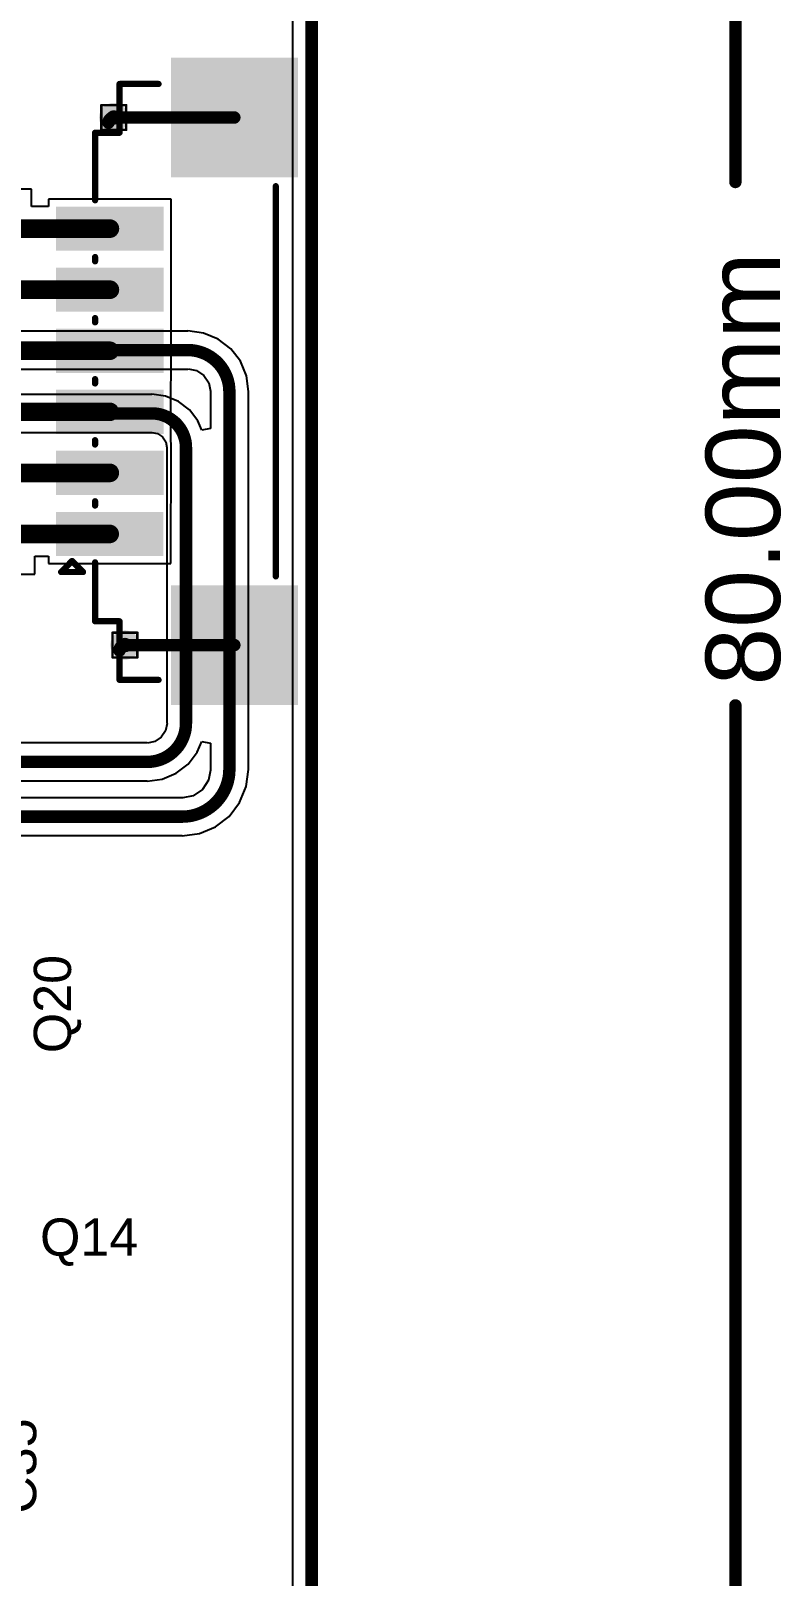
# Model space of a CAD drawing. Header units: inches. Extents: x -40 to 219, y 2 to 133.
# Drawn here: x 83.64 to 99.01, y 18.79 to 50.43 of the extents above; entities that cross this region are included whole.
import ezdxf

# ---------------------------------------------------------------- set-up
doc = ezdxf.new("R2010")
doc.units = ezdxf.units.IN
for name, color, linetype in [('Board Outline', 216, 'Continuous'), ('Bottom Layer', 5, 'Continuous'), ('Dimensions', 6, 'Continuous'), ('Drill Drawing', 1, 'Continuous'), ('Top Layer', 1, 'Continuous'), ('Top Overlay', 2, 'Continuous'), ('Top Paste', 8, 'Continuous'), ('Top Solder', 216, 'Continuous'), ('Via Holes', 16, 'Continuous')]:
    doc.layers.add(name, color=color, linetype=linetype)
doc.styles.add('Arial', font='', dxfattribs={"height": 0.2})
doc.styles.get('Arial').set_extended_font_data('Arial')

# ---------------------------------------------------------------- blocks, each defined once
blk = doc.blocks.new('HC_1_25_6PLT_156')
at = {"layer": 'Top Layer'}
for points in [[(-2.775, 0.277), (-3.475, 0.277), (-3.475, 2.277), (-2.775, 2.277)], [(-1.525, 0.275), (-2.225, 0.275), (-2.225, 2.275), (-1.525, 2.275)], [(-0.275, 0.275), (-0.975, 0.275), (-0.975, 2.275), (-0.275, 2.275)], [(0.975, 0.275), (0.275, 0.275), (0.275, 2.275), (0.975, 2.275)], [(2.225, 0.273), (1.525, 0.273), (1.525, 2.273), (2.225, 2.273)], [(3.475, 0.273), (2.775, 0.273), (2.775, 2.273), (3.475, 2.273)], [(-6.575, -0.027), (-4.225, -0.027), (-4.225, -2.527), (-6.575, -2.527)], [(4.225, -0.027), (6.575, -0.027), (6.575, -2.527), (4.225, -2.527)]]:
    blk.add_hatch(color=1, dxfattribs=at).paths.add_polyline_path(points)
at = {"layer": 'Top Paste'}
for points in [[(-2.775, 0.277), (-3.475, 0.277), (-3.475, 2.277), (-2.775, 2.277)], [(-1.525, 0.275), (-2.225, 0.275), (-2.225, 2.275), (-1.525, 2.275)], [(-0.275, 0.275), (-0.975, 0.275), (-0.975, 2.275), (-0.275, 2.275)], [(0.975, 0.275), (0.275, 0.275), (0.275, 2.275), (0.975, 2.275)], [(2.225, 0.273), (1.525, 0.273), (1.525, 2.273), (2.225, 2.273)], [(3.475, 0.273), (2.775, 0.273), (2.775, 2.273), (3.475, 2.273)], [(-6.575, -0.027), (-4.225, -0.027), (-4.225, -2.527), (-6.575, -2.527)], [(4.225, -0.027), (6.575, -0.027), (6.575, -2.527), (4.225, -2.527)]]:
    blk.add_hatch(color=8, dxfattribs=at).paths.add_polyline_path(points)
at = {"layer": 'Top Solder'}
for points in [[(-2.674, 0.175), (-3.577, 0.175), (-3.577, 2.378), (-2.674, 2.378)], [(-1.423, 0.173), (-2.327, 0.173), (-2.327, 2.376), (-1.423, 2.376)], [(-0.173, 0.174), (-1.077, 0.174), (-1.077, 2.377), (-0.173, 2.377)], [(1.077, 0.173), (0.173, 0.173), (0.173, 2.376), (1.077, 2.376)], [(2.327, 0.171), (1.423, 0.171), (1.423, 2.374), (2.327, 2.374)], [(3.577, 0.171), (2.673, 0.171), (2.673, 2.374), (3.577, 2.374)], [(-6.625, 0.023), (-4.175, 0.023), (-4.175, -2.577), (-6.625, -2.577)], [(4.175, 0.023), (6.625, 0.023), (6.625, -2.577), (4.175, -2.577)]]:
    blk.add_hatch(color=216, dxfattribs=at).paths.add_polyline_path(points)
at = {"layer": 'Top Overlay', "const_width": 0.127}
for points in [[(-3.905, 2.272), (-3.679, 2.047)], [(-3.905, 2.272), (-3.905, 1.821)], [(-3.679, 2.047), (-3.905, 1.821)], [(-4.912, 1.575), (-3.706, 1.575)], [(-4.912, 1.575), (-4.912, 1.075)], [(-2.544, 1.575), (-2.456, 1.575)], [(-1.294, 1.575), (-1.206, 1.575)], [(0.044, 1.575), (-0.044, 1.575)], [(1.206, 1.575), (1.294, 1.575)], [(2.544, 1.575), (2.456, 1.575)], [(3.706, 1.575), (5.088, 1.575)], [(5.088, 1.575), (5.088, 1.075)], [(-4.912, 1.075), (-6.112, 1.075)], [(-6.112, 1.075), (-6.112, 0.275)], [(5.088, 1.075), (6.088, 1.075)], [(6.088, 1.075), (6.088, 0.275)], [(-3.994, -2.125), (3.994, -2.125)]]:
    blk.add_lwpolyline(points, dxfattribs=at)
at = {"layer": 'Top Overlay', "const_width": 0.0635}
for points in [[(-3.936, 2.272, 1), (-3.873, 2.272, 1)], [(-3.936, 2.272, 1), (-3.873, 2.272, 1)], [(-3.711, 2.047, 1), (-3.647, 2.047, 1)], [(-3.711, 2.047, 1), (-3.647, 2.047, 1)], [(-4.944, 1.575, 1), (-4.881, 1.575, 1)], [(-4.944, 1.575, 1), (-4.881, 1.575, 1)], [(-3.936, 1.821, 1), (-3.873, 1.821, 1)], [(-3.936, 1.821, 1), (-3.873, 1.821, 1)], [(-3.738, 1.575, 1), (-3.674, 1.575, 1)], [(-2.576, 1.575, 1), (-2.512, 1.575, 1)], [(-2.488, 1.575, 1), (-2.424, 1.575, 1)], [(-1.326, 1.575, 1), (-1.262, 1.575, 1)], [(-1.238, 1.575, 1), (-1.174, 1.575, 1)], [(-0.076, 1.575, 1), (-0.012, 1.575, 1)], [(0.012, 1.575, 1), (0.076, 1.575, 1)], [(1.174, 1.575, 1), (1.238, 1.575, 1)], [(1.262, 1.575, 1), (1.326, 1.575, 1)], [(2.424, 1.575, 1), (2.488, 1.575, 1)], [(2.512, 1.575, 1), (2.576, 1.575, 1)], [(3.674, 1.575, 1), (3.738, 1.575, 1)], [(5.056, 1.575, 1), (5.119, 1.575, 1)], [(5.056, 1.575, 1), (5.119, 1.575, 1)], [(-6.144, 1.075, 1), (-6.081, 1.075, 1)], [(-6.144, 1.075, 1), (-6.081, 1.075, 1)], [(-4.944, 1.075, 1), (-4.881, 1.075, 1)], [(-4.944, 1.075, 1), (-4.881, 1.075, 1)], [(5.056, 1.075, 1), (5.119, 1.075, 1)], [(5.056, 1.075, 1), (5.119, 1.075, 1)], [(6.056, 1.075, 1), (6.119, 1.075, 1)], [(6.056, 1.075, 1), (6.119, 1.075, 1)], [(-6.144, 0.275, 1), (-6.081, 0.275, 1)], [(6.056, 0.275, 1), (6.119, 0.275, 1)], [(-4.026, -2.125, 1), (-3.962, -2.125, 1)], [(3.962, -2.125, 1), (4.026, -2.125, 1)]]:
    blk.add_lwpolyline(points, format="xyb", close=True, dxfattribs=at)

msp = doc.modelspace()

# ---------------------------------------------------------------- hatches: boundary and pattern name
at = {"layer": 'Bottom Layer'}
h = msp.add_hatch(color=5, dxfattribs=at)
edge = h.paths.add_edge_path()
edge.add_arc((85.341, 48.653), 0.3, 0, 360)
h = msp.add_hatch(color=5, dxfattribs=at)
edge = h.paths.add_edge_path()
edge.add_arc((85.571, 37.853), 0.3, 0, 360)
at = {"layer": 'Top Layer'}
h = msp.add_hatch(color=1, dxfattribs=at)
edge = h.paths.add_edge_path()
edge.add_arc((85.341, 48.653), 0.3, 0, 360)
h = msp.add_hatch(color=1, dxfattribs=at)
edge = h.paths.add_edge_path()
edge.add_arc((85.571, 37.853), 0.3, 0, 360)
at = {"layer": 'Via Holes'}
h = msp.add_hatch(color=7, dxfattribs=at)
edge = h.paths.add_edge_path()
edge.add_arc((85.341, 48.653), 0.15, 0, 360)
h = msp.add_hatch(color=7, dxfattribs=at)
edge = h.paths.add_edge_path()
edge.add_arc((85.571, 37.853), 0.15, 0, 360)

# ---------------------------------------------------------------- linework, layer by layer
at = {"layer": 'Board Outline', "const_width": 0.254}
msp.add_lwpolyline([(89.393, 6.382), (89.393, 78.382)], dxfattribs=at)
at = {"layer": 'Bottom Layer'}
for p, q in [((89.004, 78.382), (89.004, 6.382)), ((86.859, 44.28), (80.9, 44.28)), ((87.18, 44.241), (86.859, 44.284)), ((86.859, 44.284), (86.859, 44.28)), ((87.479, 44.117), (87.18, 44.241)), ((87.736, 43.92), (87.479, 44.117)), ((87.934, 43.663), (87.736, 43.92)), ((88.058, 43.363), (87.934, 43.663)), ((80.9, 43.503), (86.859, 43.503)), ((86.859, 43.503), (86.868, 43.505)), ((86.868, 43.505), (87.037, 43.472)), ((87.037, 43.472), (87.187, 43.371)), ((87.187, 43.371), (87.288, 43.22)), ((88.1, 43.042), (88.058, 43.363)), ((87.288, 43.22), (87.322, 43.051)), ((87.322, 43.051), (87.32, 43.042)), ((87.32, 43.042), (87.32, 42.289)), ((88.097, 35.307), (88.097, 43.042)), ((88.097, 43.042), (88.1, 43.042)), ((86.122, 42.985), (80.911, 42.985)), ((86.403, 42.949), (86.122, 42.987)), ((86.122, 42.987), (86.122, 42.985)), ((86.666, 42.841), (86.403, 42.949)), ((86.891, 42.668), (86.666, 42.841)), ((87.064, 42.443), (86.891, 42.668)), ((87.142, 42.254), (87.064, 42.443)), ((80.915, 42.208), (86.122, 42.208)), ((86.122, 42.208), (86.124, 42.208)), ((86.124, 42.208), (86.24, 42.185)), ((86.24, 42.185), (86.341, 42.118)), ((86.341, 42.118), (86.408, 42.017)), ((87.32, 42.289), (87.142, 42.254)), ((86.408, 42.017), (86.431, 41.9)), ((86.431, 41.9), (86.431, 41.899)), ((86.431, 41.899), (86.431, 36.253)), ((86.403, 36.098), (86.315, 35.966)), ((86.432, 36.247), (86.403, 36.098)), ((86.431, 36.253), (86.432, 36.247)), ((86.027, 35.85), (74.344, 35.85)), ((86.034, 35.848), (86.027, 35.85)), ((86.183, 35.878), (86.034, 35.848)), ((86.315, 35.966), (86.183, 35.878)), ((87.052, 35.662), (87.142, 35.879)), ((87.142, 35.879), (87.32, 35.844)), ((87.32, 35.844), (87.32, 35.307)), ((86.864, 35.417), (87.052, 35.662)), ((86.334, 35.11), (86.619, 35.228)), ((86.619, 35.228), (86.864, 35.417)), ((87.323, 35.292), (87.282, 35.084)), ((87.32, 35.307), (87.323, 35.292)), ((88.055, 34.955), (88.101, 35.307)), ((88.101, 35.307), (88.097, 35.307)), ((69.64, 35.073), (86.027, 35.073)), ((86.027, 35.07), (86.334, 35.11)), ((86.027, 35.073), (86.027, 35.07)), ((87.155, 34.894), (86.965, 34.767)), ((87.282, 35.084), (87.155, 34.894)), ((87.919, 34.627), (88.055, 34.955)), ((86.742, 34.729), (72.279, 34.729)), ((86.757, 34.726), (86.742, 34.729)), ((86.965, 34.767), (86.757, 34.726)), ((87.703, 34.346), (87.919, 34.627)), ((87.421, 34.13), (87.703, 34.346)), ((72.279, 33.952), (86.742, 33.952)), ((86.742, 33.948), (87.094, 33.994)), ((86.742, 33.952), (86.742, 33.948)), ((87.094, 33.994), (87.421, 34.13))]:
    msp.add_line(p, q, dxfattribs=at)
at = {"layer": 'Bottom Layer', "const_width": 0.254}
for points in [[(80.505, 43.892), (86.859, 43.892)], [(87.709, 35.307), (87.709, 43.042)], [(80.518, 42.596), (86.122, 42.596)], [(86.82, 36.253), (86.82, 41.899)], [(69.245, 35.461), (86.027, 35.461)], [(71.884, 34.34), (86.742, 34.34)]]:
    msp.add_lwpolyline(points, dxfattribs=at)
at = {"layer": 'Bottom Layer', "const_width": 0.127}
for points in [[(86.795, 43.892, 1), (86.922, 43.892, 1)], [(86.795, 43.892, 1), (86.922, 43.892, 1)], [(87.645, 43.042, 1), (87.772, 43.042, 1)], [(87.645, 43.042, 1), (87.772, 43.042, 1)], [(86.058, 42.596, 1), (86.185, 42.596, 1)], [(86.058, 42.596, 1), (86.185, 42.596, 1)], [(86.756, 41.899, 1), (86.883, 41.899, 1)], [(86.756, 41.899, 1), (86.883, 41.899, 1)], [(86.756, 36.253, 1), (86.883, 36.253, 1)], [(86.756, 36.253, 1), (86.883, 36.253, 1)], [(85.964, 35.461, 1), (86.091, 35.461, 1)], [(85.964, 35.461, 1), (86.091, 35.461, 1)], [(87.645, 35.307, 1), (87.772, 35.307, 1)], [(87.645, 35.307, 1), (87.772, 35.307, 1)], [(86.678, 34.34, 1), (86.805, 34.34, 1)], [(86.678, 34.34, 1), (86.805, 34.34, 1)]]:
    msp.add_lwpolyline(points, format="xyb", close=True, dxfattribs=at)
at = {"layer": 'Bottom Layer', "const_width": 0.254}
for points in [[(86.859, 43.892, -0.414214), (87.709, 43.042)], [(86.122, 42.596, -0.414214), (86.82, 41.899)], [(86.82, 36.253, -0.414214), (86.027, 35.461)], [(87.709, 35.307, -0.414214), (86.742, 34.34)]]:
    msp.add_lwpolyline(points, format="xyb", dxfattribs=at)
at = {"layer": 'Dimensions', "const_width": 0.254}
for points in [[(98.069, 47.333), (98.069, 82.382)], [(98.069, 2.382), (98.069, 36.618)]]:
    msp.add_lwpolyline(points, dxfattribs=at)
at = {"layer": 'Dimensions', "const_width": 0.127}
for points in [[(98.006, 47.333, 1), (98.133, 47.333, 1)], [(98.006, 36.618, 1), (98.133, 36.618, 1)]]:
    msp.add_lwpolyline(points, format="xyb", close=True, dxfattribs=at)
at = {"layer": 'Drill Drawing', "const_width": 0.0508}
for points in [[(85.087, 48.907), (85.595, 48.907)], [(85.087, 48.399), (85.087, 48.907)], [(85.595, 48.399), (85.595, 48.907)], [(85.087, 48.399), (85.595, 48.399)], [(85.317, 38.107), (85.825, 38.107)], [(85.317, 37.599), (85.317, 38.107)], [(85.825, 37.599), (85.825, 38.107)], [(85.317, 37.599), (85.825, 37.599)]]:
    msp.add_lwpolyline(points, dxfattribs=at)
at = {"layer": 'Drill Drawing', "const_width": 0.0254}
for points in [[(85.074, 48.907, 1), (85.099, 48.907, 1)], [(85.074, 48.907, 1), (85.099, 48.907, 1)], [(85.582, 48.907, 1), (85.607, 48.907, 1)], [(85.582, 48.907, 1), (85.607, 48.907, 1)], [(85.074, 48.399, 1), (85.099, 48.399, 1)], [(85.074, 48.399, 1), (85.099, 48.399, 1)], [(85.582, 48.399, 1), (85.607, 48.399, 1)], [(85.582, 48.399, 1), (85.607, 48.399, 1)], [(85.305, 38.107, 1), (85.33, 38.107, 1)], [(85.305, 38.107, 1), (85.33, 38.107, 1)], [(85.813, 38.107, 1), (85.838, 38.107, 1)], [(85.813, 38.107, 1), (85.838, 38.107, 1)], [(85.305, 37.599, 1), (85.33, 37.599, 1)], [(85.305, 37.599, 1), (85.33, 37.599, 1)], [(85.813, 37.599, 1), (85.838, 37.599, 1)], [(85.813, 37.599, 1), (85.838, 37.599, 1)]]:
    msp.add_lwpolyline(points, format="xyb", close=True, dxfattribs=at)
at = {"layer": 'Top Layer'}
for p, q in [((89.004, 78.382), (89.004, 6.382)), ((83.659, 47.187), (82.389, 47.187)), ((83.659, 46.831), (83.659, 47.187)), ((84.008, 46.831), (83.659, 46.831)), ((86.516, 46.982), (84.008, 46.982)), ((84.008, 46.982), (84.008, 46.831)), ((86.516, 45.774), (86.516, 46.982)), ((86.516, 45.732), (86.516, 45.774)), ((86.516, 45.774), (86.516, 45.774)), ((86.516, 44.659), (86.516, 45.732)), ((86.516, 45.732), (86.516, 45.732)), ((86.516, 44.524), (86.516, 44.659)), ((86.514, 44.482), (86.516, 44.524)), ((86.514, 43.274), (86.514, 44.482)), ((86.514, 44.482), (86.514, 44.482)), ((86.516, 44.524), (86.516, 44.524)), ((86.513, 43.232), (86.514, 43.274)), ((86.513, 42.024), (86.513, 43.232)), ((86.513, 43.232), (86.513, 43.232)), ((86.514, 43.274), (86.514, 43.274)), ((86.514, 41.982), (86.513, 42.024)), ((86.513, 42.024), (86.513, 42.024)), ((86.514, 40.909), (86.514, 41.982)), ((86.514, 41.982), (86.514, 41.982)), ((86.514, 40.774), (86.514, 40.909)), ((86.512, 40.732), (86.514, 40.774)), ((86.512, 39.524), (86.512, 40.732)), ((86.512, 40.732), (86.512, 40.732)), ((86.514, 40.774), (86.514, 40.774)), ((83.723, 39.303), (83.723, 39.675)), ((83.723, 39.675), (84.004, 39.675)), ((84.004, 39.675), (84.004, 39.524)), ((82.453, 39.303), (83.723, 39.303)), ((84.004, 39.524), (86.512, 39.524))]:
    msp.add_line(p, q, dxfattribs=at)
at = {"layer": 'Top Layer', "const_width": 0.254}
for points in [[(85.234, 48.546, -0.414214), (85.341, 48.653)], [(85.459, 37.741, -0.414214), (85.571, 37.853)]]:
    msp.add_lwpolyline(points, format="xyb", dxfattribs=at)
at = {"layer": 'Top Layer'}
for points, const_width in [([(85.341, 48.653), (87.811, 48.653)], 0.254), ([(83.135, 46.378), (85.262, 46.378)], 0.381), ([(83.1, 45.128), (85.262, 45.128)], 0.381), ([(83.05, 43.878), (85.26, 43.878)], 0.381), ([(83.094, 42.628), (85.259, 42.628)], 0.381), ([(83.155, 41.378), (85.26, 41.378)], 0.381), ([(83.215, 40.128), (85.258, 40.128)], 0.381), ([(85.571, 37.853), (87.811, 37.853)], 0.254)]:
    msp.add_lwpolyline(points, dxfattribs=dict(at, const_width=const_width))
for points, const_width in [([(85.277, 48.653, 1), (85.404, 48.653, 1)], 0.127), ([(85.277, 48.653, 1), (85.404, 48.653, 1)], 0.127), ([(87.747, 48.653, 1), (87.874, 48.653, 1)], 0.127), ([(85.17, 48.546, 1), (85.297, 48.546, 1)], 0.127), ([(85.166, 46.378, 1), (85.357, 46.378, 1)], 0.191), ([(85.166, 45.128, 1), (85.357, 45.128, 1)], 0.191), ([(85.165, 43.878, 1), (85.355, 43.878, 1)], 0.191), ([(85.164, 42.628, 1), (85.354, 42.628, 1)], 0.191), ([(85.164, 41.378, 1), (85.355, 41.378, 1)], 0.191), ([(85.162, 40.128, 1), (85.353, 40.128, 1)], 0.191), ([(85.508, 37.853, 1), (85.635, 37.853, 1)], 0.127), ([(85.508, 37.853, 1), (85.635, 37.853, 1)], 0.127), ([(87.747, 37.853, 1), (87.874, 37.853, 1)], 0.127), ([(85.396, 37.741, 1), (85.523, 37.741, 1)], 0.127)]:
    msp.add_lwpolyline(points, format="xyb", close=True, dxfattribs=dict(at, const_width=const_width))

# ---------------------------------------------------------------- block references
at = {"rotation": 90}
msp.add_blockref('HC_1_25_6PLT_156', (86.534, 43.253), dxfattribs=at)

# ---------------------------------------------------------------- texts
at = {"layer": 'Dimensions', "style": 'Arial'}
msp.add_text('80.00mm', height=1.524, rotation=90, dxfattribs=at).set_placement((98.984, 37.024))
at = {"layer": 'Top Overlay', "style": 'Arial'}
for s, p in [('Q20', (84.466, 29.497)), ('C35', (83.755, 20.067))]:
    msp.add_text(s, height=0.762, rotation=90, dxfattribs=at).set_placement(p)
msp.add_text('Q14', height=0.762, dxfattribs=at).set_placement((83.831, 25.352))

doc.saveas('drawing.dxf')
